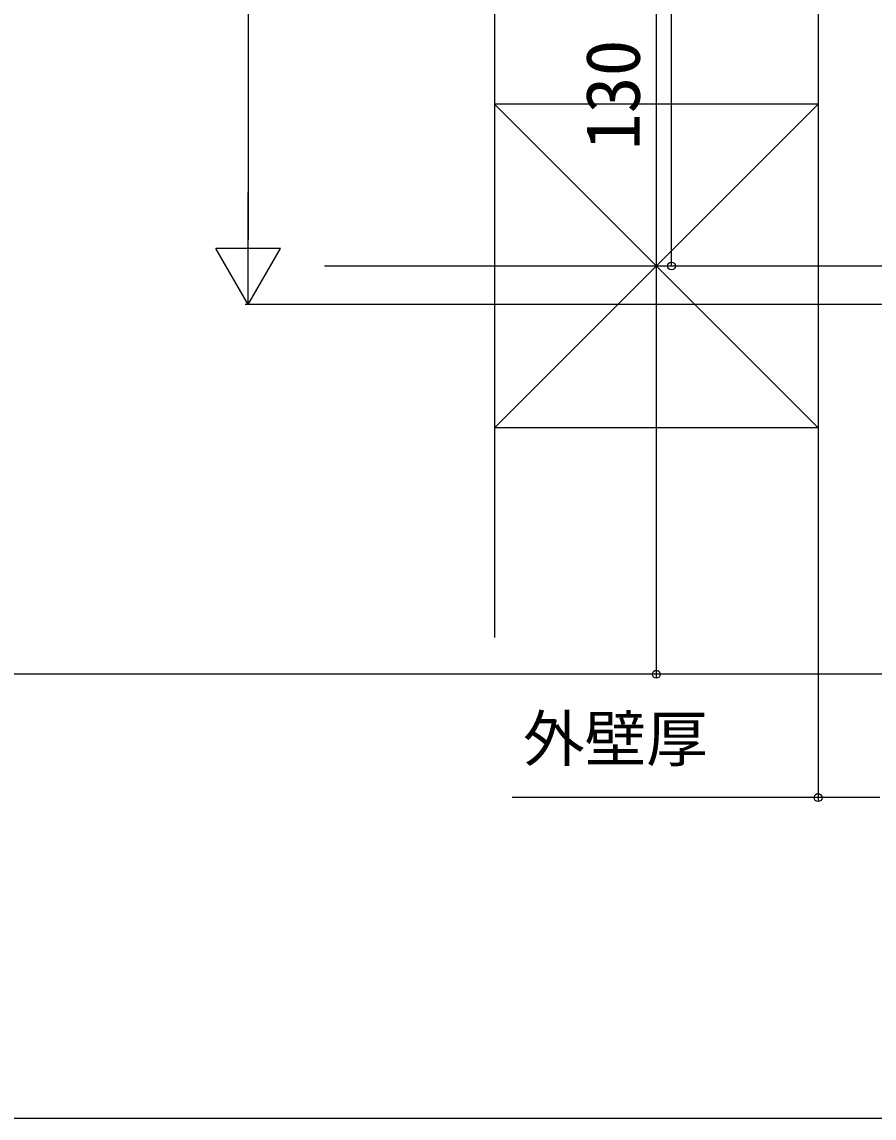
# Model space of a CAD drawing. Units: millimetres, scale not verified. Extents: x -1050 to 1050, y -1568 to 1559.
# Drawn here: x -553.4 to -276.8, y -1568.5 to -1212.8 of the extents above; entities that cross this region are included whole.
import ezdxf
from ezdxf.enums import TextEntityAlignment as Align

# ---------------------------------------------------------------- set-up
doc = ezdxf.new("R2010")
doc.units = ezdxf.units.MM
doc.header["$LTSCALE"] = 8
for name, color, linetype in [('0-4_YKK_12', 2, 'Continuous'), ('0-6_YKK_D', 6, 'Continuous'), ('0-7_YKK_ZWAK', 7, 'Continuous'), ('0-8_YSS_K', 3, 'Continuous')]:
    doc.layers.add(name, color=color, linetype=linetype)
doc.styles.add('ＭＳ ゴシック', font='')
doc.styles.get('ＭＳ ゴシック').set_extended_font_data('MS Gothic')

msp = doc.modelspace()

# ---------------------------------------------------------------- linework, layer by layer
at = {"layer": '0-4_YKK_12'}
for p, q in [((-347.505, -409.505), (-347.505, -1412.505)), ((1020.995, -1292.005), (-455.164, -1292.005))]:
    msp.add_line(p, q, dxfattribs=at)
at = {"layer": '0-6_YKK_D'}
for p, q in [((-480.005, -680.505), (-480.005, -1283.505)), ((-342.593, -1292.005), (-342.593, -1162.005)), ((-480.005, -1304.505), (-480.005, -1268.131)), ((-480.005, -1304.505), (-490.505, -1286.318)), ((-469.505, -1286.318), (-490.505, -1286.318)), ((-480.005, -1304.505), (-469.505, -1286.318)), ((-266.505, -1292.005), (-343.593, -1292.005)), ((-206.005, -1304.505), (-481.005, -1304.505)), ((-347.505, -1316.005), (-347.505, -1425.482)), ((-295.005, -1376.005), (-295.005, -1465.505))]:
    msp.add_line(p, q, dxfattribs=at)
for points in [[(-235.005, -1424.482), (-347.505, -1424.482), (-832.809, -1424.482)], [(-275.005, -1464.505), (-295.005, -1464.505), (-394.309, -1464.505)]]:
    msp.add_lwpolyline(points, dxfattribs=at)
for centre in [(-342.593, -1292.005), (-347.505, -1424.482), (-295.005, -1464.505)]:
    msp.add_circle(centre, 1.275, dxfattribs=at)
at = {"layer": '0-7_YKK_ZWAK'}
msp.add_lwpolyline([(-1050, -1568.5), (1050, -1568.5), (1050, 1491.5)], dxfattribs=at)
at = {"layer": '0-8_YSS_K'}
for p, q in [((-400.005, -639.505), (-400.005, -1412.505)), ((-295.005, -639.505), (-295.005, -1412.505)), ((-400.005, -1239.505), (-295.005, -1344.505)), ((-295.005, -1239.505), (-400.005, -1344.505)), ((-295.005, -1239.505), (-400.005, -1239.505)), ((-295.005, -1344.505), (-400.005, -1344.505))]:
    msp.add_line(p, q, dxfattribs=at)

# ---------------------------------------------------------------- texts
at = {"layer": '0-6_YKK_D', "style": 'ＭＳ ゴシック'}
msp.add_text('130', height=17.6, rotation=90, dxfattribs=at).set_placement((-347.593, -1254.414), align=Align.BOTTOM_LEFT)
msp.add_text('外壁厚', height=14.66, dxfattribs=at).set_placement((-390.786, -1457.118), align=Align.BOTTOM_LEFT)

doc.saveas('drawing.dxf')
